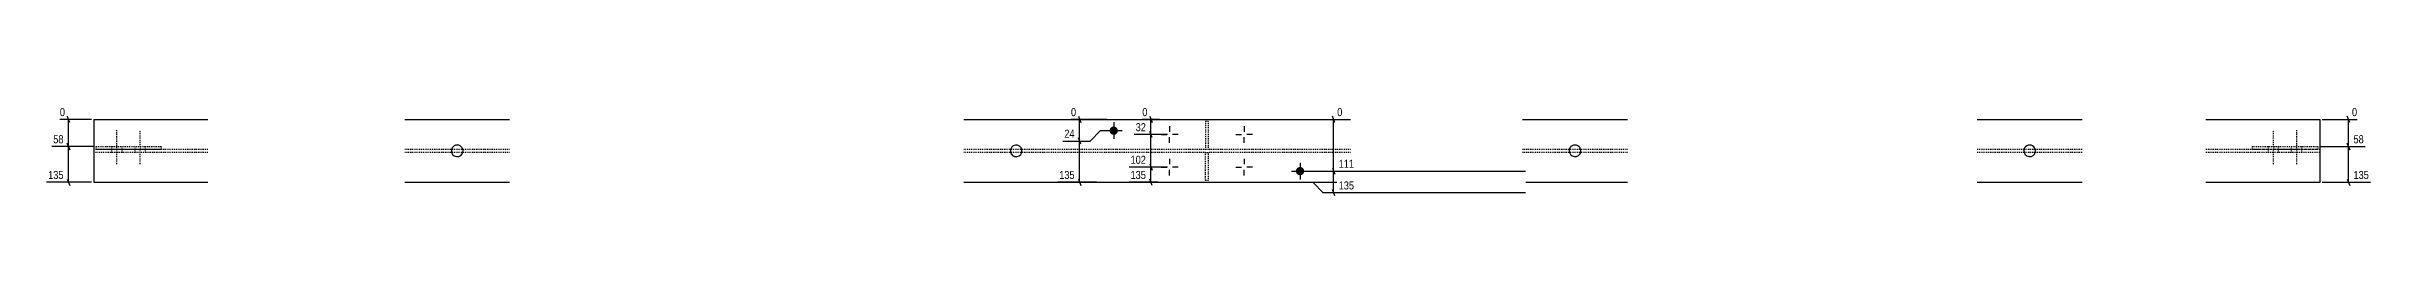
# Model space of a CAD drawing. Header units: millimetres. Extents: x 29 to 27149, y 7 to 1721.
# Drawn here: x 22160 to 27149, y 11 to 204 of the extents above; entities that cross this region are included whole.
import ezdxf

# ---------------------------------------------------------------- set-up
doc = ezdxf.new("R2010")
doc.units = ezdxf.units.MM
doc.linetypes.add('DXK_LINE_DOT2', pattern=[3.9198, 1.9599, -1.9599])
doc.layers.add('MÅLSÆTNING', color=7, linetype='Continuous')
doc.layers.add('STÅL', color=7, linetype='Continuous')
doc.styles.add('Arial Narrow', font='ARIALN.TTF', dxfattribs={"height": 0.2})

msp = doc.modelspace()

# ---------------------------------------------------------------- hatches: boundary and pattern name
at = {"layer": 'STÅL', "linetype": 'Continuous'}
for points in [[(24460.2, 151.1, -1), (24442.2, 151.1, -1)], [(24860.2, 64.1, -1), (24842.2, 64.1, -1)]]:
    msp.add_hatch(color=96, dxfattribs=at).paths.add_polyline_path(points)

# ---------------------------------------------------------------- linework, layer by layer
at = {"layer": 'MÅLSÆTNING', "color": 7, "linetype": 'Continuous'}
for p, q in [((22256.7, 175.1), (22188.6, 175.1)), ((22209.9, 168.3), (22204.5, 181.8)), ((22207.2, 116.8), (22207.2, 175.1)), ((24400.5, 128.6), (24423, 151.1)), ((24400.5, 128.6), (24423, 151.1)), ((24423, 151.1), (24446.7, 151.1)), ((24423, 151.1), (24446.7, 151.1)), ((24549.6, 175.1), (24512.5, 175.1)), ((24528.4, 181.8), (24533.8, 168.3)), ((24531.1, 142.7), (24531.1, 175.1)), ((24833, 175.1), (24941.9, 175.1)), ((24926, 168.3), (24920.6, 181.8)), ((24923.3, 64.1), (24923.3, 175.1)), ((27045.7, 175.1), (27120.7, 175.1)), ((22261.7, 116.8), (22171.1, 116.8)), ((22261.7, 116.8), (22171.1, 116.8)), ((22204.5, 123.6), (22209.9, 110.1)), ((22209.9, 110.1), (22204.5, 123.6)), ((22207.2, 40.1), (22207.2, 116.8)), ((24341.9, 128.6), (24400.5, 128.6)), ((24380.7, 121.8), (24375.3, 135.3)), ((24378, 40.1), (24378, 128.6)), ((24566.7, 142.7), (24495, 142.7)), ((24566.7, 142.7), (24495, 142.7)), ((24533.8, 136), (24528.4, 149.5)), ((24533.8, 136), (24528.4, 149.5)), ((27040.7, 116.8), (27138.2, 116.8)), ((27104.8, 110.1), (27099.4, 123.6)), ((27102.1, 40.1), (27102.1, 116.8)), ((24566.7, 72.7), (24484, 72.7)), ((24528.4, 79.5), (24533.8, 66)), ((24531.1, 40.1), (24531.1, 72.7)), ((24855.7, 64.1), (25335.3, 64.1)), ((24855.7, 64.1), (25335.3, 64.1)), ((24920.6, 70.8), (24926, 57.3)), ((24920.6, 70.8), (24926, 57.3)), ((24923.3, 17.6), (24923.3, 64.1)), ((22256.7, 40.1), (22160.1, 40.1)), ((22204.5, 46.8), (22209.9, 33.3)), ((24414.1, 40.1), (24330.9, 40.1)), ((24375.3, 46.8), (24380.7, 33.3)), ((24546.8, 40.1), (24484, 40.1)), ((24533.8, 33.3), (24528.4, 46.8)), ((24900.8, 17.6), (24878.3, 40.1)), ((24878.3, 40.1), (24888.8, 40.1)), ((25335.3, 17.6), (24900.8, 17.6)), ((24926, 10.8), (24920.6, 24.3)), ((27045.7, 40.1), (27149.2, 40.1)), ((27099.4, 46.8), (27104.8, 33.3))]:
    msp.add_line(p, q, dxfattribs=at)
at = {"layer": 'STÅL', "color": 2, "linetype": 'Continuous'}
for p, q in [((22261.2, 175.1), (22261.2, 40.1)), ((22261.2, 175.1), (22506.2, 175.1)), ((22929.1, 175.1), (23154.1, 175.1)), ((24129.1, 175.1), (24959.8, 175.1)), ((25329.1, 175.1), (25554.1, 175.1)), ((26305.1, 175.1), (26530.1, 175.1)), ((26796.2, 175.1), (27041.2, 175.1)), ((27041.2, 40.1), (27041.2, 175.1)), ((22261.2, 40.1), (22506.2, 40.1)), ((22929.1, 40.1), (23154.1, 40.1)), ((24129.1, 40.1), (24959.8, 40.1)), ((25329.1, 40.1), (25554.1, 40.1)), ((26305.1, 40.1), (26530.1, 40.1)), ((26796.2, 40.1), (27041.2, 40.1))]:
    msp.add_line(p, q, dxfattribs=at)
at = {"layer": 'STÅL', "color": 96, "linetype": 'DXK_LINE_DOT2'}
for p, q in [((22311.2, 79.2), (22311.2, 152.2)), ((22361.2, 116.8), (22361.2, 152.2)), ((26941.2, 116.8), (26941.2, 152.2)), ((26991.2, 79.2), (26991.2, 152.2)), ((22300.2, 110.8), (22300.2, 116.8)), ((22300.2, 104.2), (22300.2, 110.8)), ((22322.2, 110.8), (22322.2, 116.8)), ((22322.2, 104.2), (22322.2, 110.8)), ((22350.2, 110.8), (22350.2, 116.8)), ((22350.2, 104.2), (22350.2, 110.8)), ((22361.2, 79.2), (22361.2, 110.8)), ((22372.2, 110.8), (22372.2, 116.8)), ((22372.2, 104.2), (22372.2, 110.8)), ((26930.2, 110.8), (26930.2, 116.8)), ((26930.2, 104.2), (26930.2, 110.8)), ((26941.2, 79.2), (26941.2, 110.8)), ((26952.2, 110.8), (26952.2, 116.8)), ((26952.2, 104.2), (26952.2, 110.8)), ((26980.2, 110.8), (26980.2, 116.8)), ((26980.2, 104.2), (26980.2, 110.8)), ((27002.2, 110.8), (27002.2, 116.8)), ((27002.2, 104.2), (27002.2, 110.8))]:
    msp.add_line(p, q, dxfattribs=at)
at = {"layer": 'STÅL', "color": 96, "linetype": 'Continuous'}
for p, q in [((24433.2, 151.1), (24469.2, 151.1)), ((24451.2, 169.1), (24451.2, 133.1)), ((24571.2, 160.7), (24571.2, 148.8)), ((24731.2, 160.7), (24731.2, 148.8)), ((24553.2, 142.7), (24565.2, 142.7)), ((24571.2, 124.7), (24571.2, 136.7)), ((24589.2, 142.7), (24577.2, 142.7)), ((24713.2, 142.7), (24725.2, 142.7)), ((24731.2, 124.7), (24731.2, 136.7)), ((24749.2, 142.7), (24737.2, 142.7)), ((24553.2, 72.7), (24565.2, 72.7)), ((24571.2, 90.7), (24571.2, 78.8)), ((24571.2, 54.7), (24571.2, 66.7)), ((24589.2, 72.7), (24577.2, 72.7)), ((24713.2, 72.7), (24725.2, 72.7)), ((24731.2, 90.7), (24731.2, 78.8)), ((24731.2, 54.7), (24731.2, 66.7)), ((24749.2, 72.7), (24737.2, 72.7)), ((24833.2, 64.1), (24869.2, 64.1)), ((24851.2, 82.1), (24851.2, 46.1))]:
    msp.add_line(p, q, dxfattribs=at)
at = {"layer": 'STÅL', "color": 7, "linetype": 'DXK_LINE_DOT2'}
for p, q in [((24654.2, 170.9), (24648.2, 170.9)), ((24648.2, 170.9), (24648.2, 110.8)), ((24654.2, 170.9), (24654.2, 110.8)), ((22506.2, 110.8), (22261.2, 110.8)), ((22506.2, 104.2), (22261.2, 104.2)), ((22266.2, 110.8), (22266.2, 116.8)), ((22266.2, 116.8), (22406.2, 116.8)), ((22406.2, 110.8), (22266.2, 110.8)), ((22361.2, 116.8), (22361.2, 110.8)), ((22406.2, 116.8), (22406.2, 110.8)), ((23154.1, 110.8), (22929.1, 110.8)), ((23154.1, 104.2), (22929.1, 104.2)), ((24648.2, 110.8), (24129.1, 110.8)), ((24648.2, 104.2), (24129.1, 104.2)), ((24654.2, 110.8), (24648.2, 110.8)), ((24648.2, 44.3), (24648.2, 104.2)), ((24648.2, 104.2), (24654.2, 104.2)), ((24959.8, 110.8), (24654.2, 110.8)), ((24654.2, 104.2), (24654.2, 44.3)), ((24959.8, 104.2), (24654.2, 104.2)), ((25554.1, 110.8), (25329.1, 110.8)), ((25554.1, 104.2), (25329.1, 104.2)), ((26530.1, 110.8), (26305.1, 110.8)), ((26530.1, 104.2), (26305.1, 104.2)), ((27041.2, 110.8), (26796.2, 110.8)), ((27041.2, 104.2), (26796.2, 104.2)), ((26896.2, 116.8), (27036.2, 116.8)), ((26896.2, 110.8), (26896.2, 116.8)), ((27036.2, 110.8), (26896.2, 110.8)), ((26941.2, 116.8), (26941.2, 110.8)), ((27036.2, 116.8), (27036.2, 110.8)), ((24654.2, 44.3), (24648.2, 44.3))]:
    msp.add_line(p, q, dxfattribs=at)
at = {"layer": 'STÅL', "color": 2, "linetype": 'Continuous'}
for centre, start, end in [((23041.6, 107.6), 150.3737, 330.3737), ((23041.6, 107.6), 330.3737, 150.3737), ((24241.6, 107.6), 120.3737, 300.3737), ((24241.6, 107.6), 300.3737, 120.3737), ((25441.6, 107.6), 150.3737, 330.3737), ((25441.6, 107.6), 330.3737, 150.3737), ((26417.6, 107.6), 150.3737, 330.3737), ((26417.6, 107.6), 330.3737, 150.3737)]:
    msp.add_arc(centre, 12.5, start, end, dxfattribs=at)

# ---------------------------------------------------------------- next in the draw order: wipeouts: each hides what was drawn before it
at = {"color": 0, "linetype": 'Continuous'}
for points in [[(22203.2, 178.7), (22203.2, 203.9), (22185, 203.9), (22185, 178.7)], [(24527.1, 178.7), (24527.1, 203.9), (24508.9, 203.9), (24508.9, 178.7)], [(24945.5, 178.7), (24945.5, 203.9), (24927.4, 203.9), (24927.4, 178.7)], [(24370.7, 132.2), (24370.7, 157.4), (24341.5, 157.4), (24341.5, 132.2)], [(22199.9, 120.4), (22199.9, 145.6), (22170.8, 145.6), (22170.8, 120.4)], [(24523.8, 76.3), (24523.8, 101.5), (24483.7, 101.5), (24483.7, 76.3)], [(27138.5, 120.4), (27138.5, 145.6), (27109.4, 145.6), (27109.4, 120.4)], [(22199.9, 43.7), (22199.9, 68.9), (22159.8, 68.9), (22159.8, 43.7)], [(24370.7, 43.7), (24370.7, 68.9), (24330.6, 68.9), (24330.6, 43.7)], [(25335.6, 67.7), (25335.6, 92.9), (24930.6, 92.9), (24930.6, 67.7)], [(27149.5, 43.7), (27149.5, 68.9), (27109.4, 68.9), (27109.4, 43.7)]]:
    msp.add_wipeout(points, dxfattribs=at).dxf.layer = 'MÅLSÆTNING'

# ---------------------------------------------------------------- next in the draw order: linework, layer by layer
at = {"layer": 'MÅLSÆTNING', "color": 7, "linetype": 'Continuous'}
for p, q in [((24437.2, 175.1), (24359.4, 175.1)), ((24375.3, 181.8), (24380.7, 168.3)), ((24378, 128.6), (24378, 175.1)), ((27104.8, 168.3), (27099.4, 181.8)), ((27102.1, 116.8), (27102.1, 175.1)), ((24341.9, 128.6), (24400.5, 128.6)), ((24380.7, 121.8), (24375.3, 135.3)), ((27040.7, 116.8), (27138.2, 116.8)), ((27099.4, 123.6), (27104.8, 110.1))]:
    msp.add_line(p, q, dxfattribs=at)

# ---------------------------------------------------------------- next in the draw order: texts
at = {"layer": 'MÅLSÆTNING', "color": 3, "linetype": 'Continuous', "style": 'Arial Narrow'}
for s, height, p in [('0', 17.2, (22188.6, 182.3)), ('0', 17.2, (24512.5, 182.3)), ('0', 17.2, (24931, 182.3)), ('24', 17.18, (24345.1, 135.8)), ('58', 17.18, (22174.4, 124)), ('58', 17.18, (27113, 124)), ('135', 17.18, (22163.4, 47.3)), ('135', 17.18, (24334.2, 47.3)), ('135', 17.18, (27113, 47.3))]:
    msp.add_text(s, height=height, dxfattribs=at).set_placement(p)

# ---------------------------------------------------------------- next in the draw order: wipeouts: each hides what was drawn before it
at = {"color": 0, "linetype": 'Continuous'}
for points in [[(24523.8, 43.7), (24523.8, 68.9), (24483.7, 68.9), (24483.7, 43.7)], [(25335.6, 21.2), (25335.6, 46.4), (24930.6, 46.4), (24930.6, 21.2)]]:
    msp.add_wipeout(points, dxfattribs=at).dxf.layer = 'MÅLSÆTNING'

# ---------------------------------------------------------------- next in the draw order: linework, layer by layer
at = {"layer": 'MÅLSÆTNING', "color": 7, "linetype": 'Continuous'}
for p, q in [((24531.1, 72.7), (24531.1, 142.7)), ((24566.7, 72.7), (24484, 72.7)), ((24528.4, 79.5), (24533.8, 66))]:
    msp.add_line(p, q, dxfattribs=at)

# ---------------------------------------------------------------- next in the draw order: texts
at = {"layer": 'MÅLSÆTNING', "color": 3, "linetype": 'Continuous', "style": 'Arial Narrow'}
for s, p in [('102', (24487.3, 79.9)), ('135', (24487.3, 47.3)), ('111', (24934.2, 71.3)), ('135', (24934.2, 24.8))]:
    msp.add_text(s, height=17.18, dxfattribs=at).set_placement(p)

# ---------------------------------------------------------------- next in the draw order: wipeouts: each hides what was drawn before it
at = {"color": 0, "linetype": 'Continuous'}
for points in [[(24374, 178.7), (24374, 203.9), (24355.8, 203.9), (24355.8, 178.7)], [(27124.3, 178.7), (27124.3, 203.9), (27106.1, 203.9), (27106.1, 178.7)]]:
    msp.add_wipeout(points, dxfattribs=at).dxf.layer = 'MÅLSÆTNING'

# ---------------------------------------------------------------- next in the draw order: texts
at = {"layer": 'MÅLSÆTNING', "color": 3, "linetype": 'Continuous', "style": 'Arial Narrow'}
for p in [(24359.4, 182.3), (27109.7, 182.3)]:
    msp.add_text('0', height=17.2, dxfattribs=at).set_placement(p)

# ---------------------------------------------------------------- next in the draw order: wipeouts: each hides what was drawn before it
at = {"color": 0, "linetype": 'Continuous'}
msp.add_wipeout([(24523.8, 146.3), (24523.8, 171.5), (24494.7, 171.5), (24494.7, 146.3)], dxfattribs=at).dxf.layer = 'MÅLSÆTNING'

# ---------------------------------------------------------------- next in the draw order: texts
at = {"layer": 'MÅLSÆTNING', "color": 3, "linetype": 'Continuous', "style": 'Arial Narrow'}
msp.add_text('32', height=17.18, dxfattribs=at).set_placement((24498.3, 149.9))

doc.saveas('drawing.dxf')
